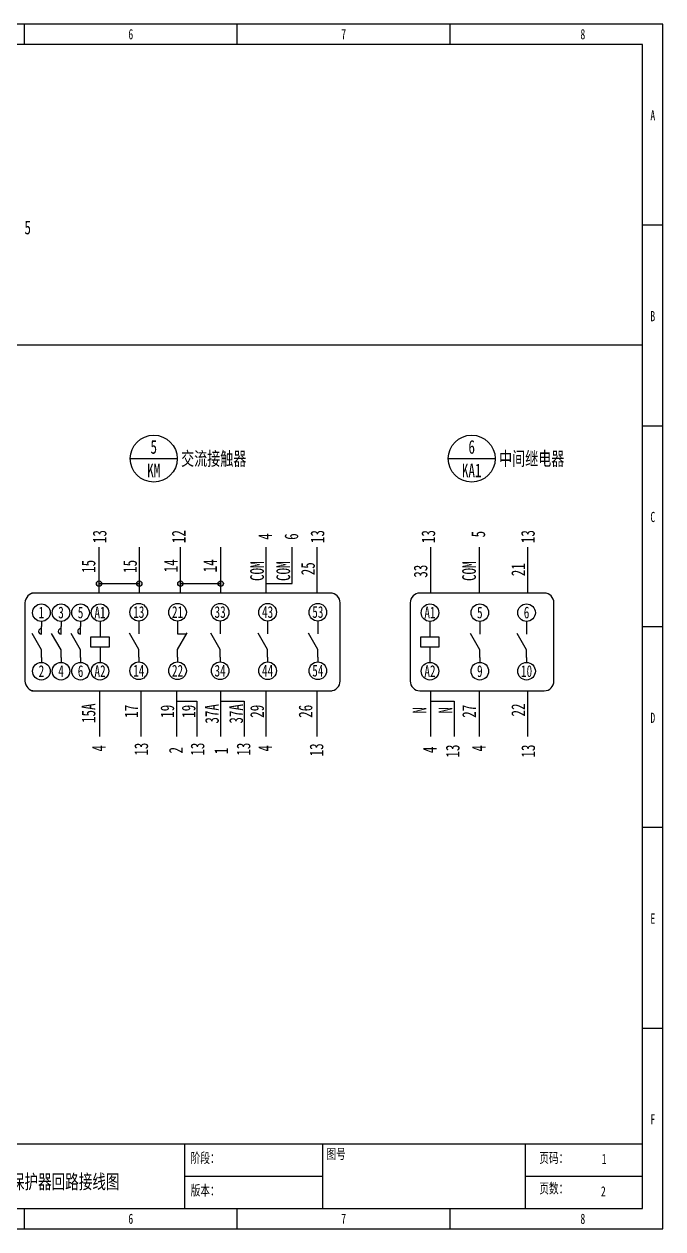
# Model space of a CAD drawing. Header units: millimetres. Extents: x 401220 to 2750366, y -101310 to 943175.
# Drawn here: x 1216088 to 1239272, y 334501 to 378199 of the extents above; entities that cross this region are included whole.
import ezdxf
from ezdxf.enums import TextEntityAlignment as Align

# ---------------------------------------------------------------- set-up
doc = ezdxf.new("R2010")
doc.units = ezdxf.units.MM
doc.styles.add('IDQSTYLE', font='NSimSun.ttf', dxfattribs={"width": 0.7})

msp = doc.modelspace()

# ---------------------------------------------------------------- hatches: boundary and pattern name
h = msp.add_hatch(color=256)
h.dxf.hatch_style = 1
h.paths.add_polyline_path([(1218807.13538, 358001.22076), (1218807.13538, 357905.3073), (1218903.04884, 357905.3073, 0.4142135624)])
h.paths.add_polyline_path([(1218903.04884, 357905.3073), (1218807.13538, 357905.3073), (1218807.13538, 357809.39384, 0.4142135624)])
h.paths.add_polyline_path([(1218807.13538, 357905.3073), (1218807.13538, 358001.22076, 0.4142135624), (1218711.22192, 357905.3073, 0.4142135624), (1218807.13538, 357809.39384)])
h.paths.add_polyline_path([(1220269.95083, 358001.22076, 0.4142135624), (1220174.03737, 357905.3073), (1220269.95083, 357905.3073)])
h.paths.add_polyline_path([(1220269.95083, 357905.3073), (1220174.03737, 357905.3073, 0.4142135624), (1220269.95083, 357809.39384)])
h.paths.add_polyline_path([(1220365.86429, 357905.3073, 0.4142135624), (1220269.95083, 358001.22076), (1220269.95083, 357809.39384, 0.4142135624)])
h = msp.add_hatch(color=256)
h.dxf.hatch_style = 1
h.paths.add_polyline_path([(1221761.68599, 358001.22076), (1221761.68599, 357905.3073), (1221857.59945, 357905.3073, 0.4142135624)])
h.paths.add_polyline_path([(1221857.59945, 357905.3073), (1221761.68599, 357905.3073), (1221761.68599, 357809.39384, 0.4142135624)])
h.paths.add_polyline_path([(1221761.68599, 357905.3073), (1221761.68599, 358001.22076, 0.4142135624), (1221665.77252, 357905.3073, 0.4142135624), (1221761.68599, 357809.39384)])
h.paths.add_polyline_path([(1223224.50144, 358001.22076, 0.4142135624), (1223128.58798, 357905.3073), (1223224.50144, 357905.3073)])
h.paths.add_polyline_path([(1223224.50144, 357905.3073), (1223128.58798, 357905.3073, 0.4142135624), (1223224.50144, 357809.39384)])
h.paths.add_polyline_path([(1223320.4149, 357905.3073, 0.4142135624), (1223224.50144, 358001.22076), (1223224.50144, 357809.39384, 0.4142135624)])

# ---------------------------------------------------------------- linework, layer by layer
at = {"ltscale": 4}
for p, q in [((1216098.1138, 377463.75772), (1216098.1138, 378199.42319)), ((1223822.60118, 377463.75772), (1223822.60118, 378199.42319)), ((1231547.08856, 377463.75772), (1231547.08856, 378199.42319)), ((1238535.91048, 370916.33509), (1239271.57594, 370916.33509)), ((1238535.91048, 363633.24698), (1239271.57594, 363633.24698)), ((1238535.91048, 356350.15888), (1239271.57594, 356350.15888)), ((1238535.91048, 349067.07078), (1239271.57594, 349067.07078)), ((1238535.91048, 341783.98268), (1239271.57594, 341783.98268)), ((1180271.20566, 337590.68953), (1238535.91048, 337590.68953)), ((1221909.87097, 337590.68953), (1221909.87097, 335236.56004)), ((1226912.39613, 337590.68953), (1226912.39613, 335236.56004)), ((1234269.05078, 337590.68953), (1234269.05078, 335236.56004)), ((1221909.87097, 336413.62479), (1226912.39613, 336413.62479)), ((1234269.05078, 336413.62479), (1238535.91048, 336413.62479)), ((1216098.1138, 334500.89458), (1216098.1138, 335236.56004)), ((1223822.60118, 334500.89458), (1223822.60118, 335236.56004)), ((1231547.08856, 334500.89458), (1231547.08856, 335236.56004))]:
    msp.add_line(p, q, dxfattribs=at)
for p, q in [((1180271.20566, 366569.92199), (1238535.91048, 366569.92199)), ((1219942.27012, 362439.09252), (1221644.10145, 362439.09252)), ((1231481.38328, 362439.09252), (1233183.21461, 362439.09252)), ((1218807.13538, 357563.63296), (1218807.13538, 359225.17346)), ((1220273.03226, 357563.63296), (1220273.03226, 359225.17346)), ((1221761.68599, 357563.63296), (1221761.68599, 359225.17346)), ((1223224.50144, 357563.63296), (1223224.50144, 359225.17346)), ((1224870.90025, 357563.63296), (1224870.90025, 359225.17346)), ((1225816.26307, 357905.3073), (1225816.26307, 359225.17346)), ((1226718.89905, 357563.63296), (1226718.89905, 359225.17346)), ((1230850.4822, 357563.63296), (1230850.4822, 359225.17346)), ((1232620.64224, 357563.63296), (1232620.64224, 359225.17346)), ((1234364.63698, 357563.63296), (1234364.63698, 359225.17346)), ((1218807.13538, 357905.3073), (1220269.95083, 357905.3073)), ((1221761.68599, 357905.3073), (1223224.50144, 357905.3073)), ((1224870.90025, 357905.3073), (1225816.26307, 357905.3073)), ((1221761.68599, 357563.63296), (1216357.05603, 357563.63296)), ((1223604.41145, 357563.63296), (1218199.78149, 357563.63296)), ((1225604.25706, 357563.63296), (1220199.62711, 357563.63296)), ((1227202.5264, 357563.63296), (1221797.89645, 357563.63296)), ((1234963.78412, 357563.63296), (1230454.08213, 357563.63296)), ((1216121.23395, 357209.08476), (1216121.23395, 354372.69921)), ((1227557.0746, 354372.69921), (1227557.0746, 357209.08476)), ((1230099.53394, 357209.08476), (1230099.53394, 354372.69921)), ((1235318.33231, 354372.69921), (1235318.33231, 357209.08476)), ((1216717.0255, 356072.07785), (1216717.02552, 356355.7164)), ((1216717.02552, 356532.17258), (1216717.02552, 356355.7164)), ((1217428.63907, 356072.07785), (1217428.63909, 356355.7164)), ((1217428.63909, 356532.17258), (1217428.63909, 356355.7164)), ((1218137.73545, 356072.07785), (1218137.73548, 356355.7164)), ((1218137.73548, 356532.17258), (1218137.73548, 356355.7164)), ((1218844.31468, 356355.7164), (1218844.31465, 355958.62243)), ((1218844.31468, 356532.17258), (1218844.31468, 356355.7164)), ((1220249.73974, 356371.68037), (1220249.73972, 356088.04181)), ((1220249.73974, 356548.13654), (1220249.73974, 356371.68037)), ((1221657.18602, 356371.68037), (1221657.186, 356088.04181)), ((1221657.18602, 356548.13654), (1221657.18602, 356371.68037)), ((1223202.97495, 356371.68037), (1223202.97492, 356088.04181)), ((1223202.97495, 356548.13654), (1223202.97495, 356371.68037)), ((1224925.16409, 356371.68037), (1224925.16406, 356088.04181)), ((1224925.16409, 356548.13654), (1224925.16409, 356371.68037)), ((1226748.43456, 356371.68037), (1226748.43454, 356088.04181)), ((1226748.43456, 356548.13654), (1226748.43456, 356371.68037)), ((1230817.07727, 356355.7164), (1230817.07724, 355958.62243)), ((1230817.07727, 356532.17258), (1230817.07727, 356355.7164)), ((1232626.51881, 356355.7164), (1232626.51879, 356072.07785)), ((1232626.51881, 356532.17258), (1232626.51881, 356355.7164)), ((1234322.95447, 356355.71625), (1234322.95444, 356072.0777)), ((1234322.95447, 356532.17258), (1234322.95447, 356355.7164)), ((1216717.02545, 355504.80074), (1216376.65923, 356094.33243)), ((1217428.63902, 355504.80074), (1217088.2728, 356094.33243)), ((1218137.73541, 355504.80074), (1217797.36919, 356094.33243)), ((1218503.94838, 355958.62245), (1218503.94836, 355618.25619)), ((1219184.68092, 355958.6224), (1218503.94838, 355958.62245)), ((1219184.68089, 355618.25613), (1219184.68092, 355958.6224)), ((1220249.73967, 355520.7647), (1219909.37346, 356110.29639)), ((1221657.18596, 355520.7647), (1222003.22504, 356120.12187)), ((1221657.186, 356088.04181), (1221984.70359, 356088.04178)), ((1223202.97488, 355520.7647), (1222862.60866, 356110.29639)), ((1224925.16402, 355520.7647), (1224584.7978, 356110.29639)), ((1226748.4345, 355520.7647), (1226408.06828, 356110.29639)), ((1230476.71097, 355958.62245), (1230476.71094, 355618.25619)), ((1231157.4435, 355958.6224), (1230476.71097, 355958.62245)), ((1231157.44348, 355618.25613), (1231157.4435, 355958.6224)), ((1232626.51874, 355504.80074), (1232286.15252, 356094.33243)), ((1234322.9544, 355504.80059), (1233982.58818, 356094.33228)), ((1216717.02543, 355221.16218), (1216717.02545, 355504.80074)), ((1217428.639, 355221.16218), (1217428.63902, 355504.80074)), ((1218137.73539, 355221.16218), (1218137.73541, 355504.80074)), ((1218503.94836, 355618.25619), (1219184.68089, 355618.25613)), ((1218844.31462, 355618.25616), (1218844.31459, 355221.16218)), ((1220249.73965, 355237.12615), (1220249.73967, 355520.7647)), ((1221657.18593, 355237.12615), (1221657.18596, 355520.7647)), ((1223202.97486, 355237.12615), (1223202.97488, 355520.7647)), ((1224925.164, 355237.12615), (1224925.16402, 355520.7647)), ((1226748.43447, 355237.12615), (1226748.4345, 355520.7647)), ((1230476.71094, 355618.25619), (1231157.44348, 355618.25613)), ((1230817.07721, 355618.25616), (1230817.07718, 355221.16218)), ((1232626.51872, 355221.16218), (1232626.51874, 355504.80074)), ((1234322.95438, 355221.16203), (1234322.9544, 355504.80059)), ((1216717.02552, 355221.16218), (1216717.02552, 355047.61855)), ((1217428.63909, 355221.16218), (1217428.63909, 355047.61855)), ((1218137.73548, 355221.16218), (1218137.73548, 355047.61855)), ((1218844.31468, 355221.16218), (1218844.31468, 355047.61855)), ((1220249.73974, 355237.12615), (1220249.73974, 355063.58251)), ((1221657.18602, 355237.12615), (1221657.18602, 355063.58251)), ((1223202.97495, 355237.12615), (1223202.97495, 355063.58251)), ((1224925.16409, 355237.12615), (1224925.16409, 355063.58251)), ((1226748.43456, 355237.12615), (1226748.43456, 355063.58251)), ((1230817.07727, 355221.16218), (1230817.07727, 355047.61855)), ((1232626.51881, 355221.16218), (1232626.51881, 355047.61855)), ((1234322.95447, 355221.16218), (1234322.95447, 355047.61855)), ((1216357.05603, 354018.15102), (1221831.29744, 354018.15102)), ((1218199.78149, 354018.15102), (1223674.0229, 354018.15102)), ((1218841.54261, 352356.61052), (1218841.54261, 354018.15102)), ((1220199.62711, 354018.15102), (1225673.86851, 354018.15102)), ((1220333.27725, 352356.61052), (1220333.27725, 354018.15102)), ((1221637.18613, 352356.61052), (1221637.18613, 354018.15102)), ((1221797.89645, 354018.15102), (1227272.13786, 354018.15102)), ((1223224.50144, 352356.61052), (1223224.50144, 354018.15102)), ((1224870.90025, 352356.61052), (1224870.90025, 354018.15102)), ((1226718.89905, 352356.61052), (1226718.89905, 354018.15102)), ((1230454.08213, 354018.15102), (1234963.78412, 354018.15102)), ((1230850.4822, 352356.61052), (1230850.4822, 354018.15102)), ((1232620.64224, 352356.61052), (1232620.64224, 354018.15102)), ((1234364.63698, 352356.61052), (1234364.63698, 354018.15102)), ((1221637.18613, 353642.8318), (1222357.30189, 353642.8318)), ((1222357.30189, 353642.8318), (1222357.30189, 352356.61052)), ((1223224.50144, 353642.8318), (1224069.08471, 353642.8318)), ((1224069.08471, 353642.8318), (1224069.08471, 352356.61052)), ((1230850.4822, 353642.8318), (1231695.06547, 353642.8318)), ((1231695.06547, 353642.8318), (1231695.06547, 352356.61052))]:
    msp.add_line(p, q)
for points in [[(1178652.74164, 334500.89458), (1239271.57594, 334500.89458), (1239271.57594, 378199.42319), (1178652.74164, 378199.42319)], [(1180271.20566, 335236.56004), (1238535.91048, 335236.56004), (1238535.91048, 377463.75772), (1180271.20566, 377463.75772)]]:
    msp.add_lwpolyline(points, close=True, dxfattribs=at)
for centre, radius in [((1220793.18579, 362439.09252), 850.91567), ((1232332.29895, 362439.09252), 850.91567), ((1218807.13538, 357905.3073), 95.91346), ((1220269.95083, 357905.3073), 95.91346), ((1221761.68599, 357905.3073), 95.91346), ((1223224.50144, 357905.3073), 95.91346), ((1216717.02552, 356851.26595), 319.09337), ((1217428.63909, 356851.26595), 319.09337), ((1218137.73548, 356851.26595), 319.09337), ((1218844.31468, 356851.26595), 319.09337), ((1220249.73974, 356867.22991), 319.09337), ((1221657.18602, 356867.22991), 319.09337), ((1223202.97495, 356867.22991), 319.09337), ((1224925.16409, 356867.22991), 319.09337), ((1226748.43456, 356867.22991), 319.09337), ((1230817.07727, 356851.26595), 319.09337), ((1232626.51881, 356851.26595), 319.09337), ((1234322.95447, 356851.26595), 319.09337), ((1216717.02552, 354728.52517), 319.09337), ((1217428.63909, 354728.52517), 319.09337), ((1218137.73548, 354728.52517), 319.09337), ((1218844.31468, 354728.52517), 319.09337), ((1220249.73974, 354744.48914), 319.09337), ((1221657.18602, 354744.48914), 319.09337), ((1223202.97495, 354744.48914), 319.09337), ((1224925.16409, 354744.48914), 319.09337), ((1226748.43456, 354744.48914), 319.09337), ((1230817.07727, 354728.52517), 319.09337), ((1232626.51881, 354728.52517), 319.09337), ((1234322.95447, 354728.52517), 319.09337)]:
    msp.add_circle(centre, radius)
for centre, radius, start, end in [((1216475.78214, 357209.08476), 354.54819, 90, 180), ((1227202.5264, 357209.08476), 354.54819, 0, 90), ((1230454.08213, 357209.08476), 354.54819, 90, 180), ((1234963.78412, 357209.08476), 354.54819, 0, 90), ((1216717.02551, 356174.18773), 102.10988, 89.99999539, 269.99999539), ((1217428.63907, 356174.18773), 102.10988, 89.99999539, 269.99999539), ((1218137.73546, 356174.18773), 102.10988, 89.99999539, 269.99999539), ((1216475.78214, 354372.69921), 354.54819, 180, 270), ((1227202.5264, 354372.69921), 354.54819, 270, 0), ((1230454.08213, 354372.69921), 354.54819, 180, 270), ((1234963.78412, 354372.69921), 354.54819, 270, 0)]:
    msp.add_arc(centre, radius, start, end)

# ---------------------------------------------------------------- texts
at = {"style": 'IDQSTYLE', "width": 0.7}
for s, p in [('6', (1219960.35749, 377537.32427)), ('7', (1227684.84487, 377537.32427)), ('8', (1236365.69736, 377537.32427)), ('A', (1238903.74321, 374594.66241)), ('B', (1238903.74321, 367311.57431)), ('C', (1238903.74321, 360028.48621)), ('D', (1238903.74321, 352745.3981)), ('E', (1238903.74321, 345462.31)), ('F', (1238903.74321, 338179.2219)), ('6', (1219960.35749, 334574.46112)), ('7', (1227684.84487, 334574.46112)), ('8', (1236365.69736, 334574.46112))]:
    msp.add_text(s, height=368.5684, dxfattribs=at).set_placement(p, align=Align.BOTTOM_CENTER)
for s, height, p in [('5', 496.36747, (1216219.00026, 370575.49798)), ('1', 425.45783, (1216717.02552, 356646.49328)), ('3', 425.45783, (1217428.63909, 356646.49328)), ('5', 425.45783, (1218137.73548, 356646.49328)), ('A1', 425.457833, (1218844.31468, 356646.49328)), ('13', 425.457833, (1220249.73974, 356662.45725)), ('21', 425.457833, (1221657.18602, 356662.45725)), ('33', 425.457833, (1223202.97495, 356662.45725)), ('43', 425.457833, (1224925.16409, 356662.45725)), ('53', 425.457833, (1226748.43456, 356662.45725)), ('A1', 425.457833, (1230817.07727, 356646.49328)), ('5', 425.45783, (1232626.51881, 356646.49328)), ('6', 425.45783, (1234322.95447, 356646.49328)), ('2', 425.45783, (1216717.02552, 354519.9273)), ('4', 425.45783, (1217428.63909, 354519.9273)), ('6', 425.45783, (1218137.73548, 354519.9273)), ('A2', 425.457833, (1218844.31468, 354519.9273)), ('14', 425.457833, (1220249.73974, 354535.89127)), ('22', 425.457833, (1221657.18602, 354535.89127)), ('34', 425.457833, (1223202.97495, 354535.89127)), ('44', 425.457833, (1224925.16409, 354535.89127)), ('54', 425.457833, (1226748.43456, 354535.89127)), ('A2', 425.457833, (1230817.07727, 354519.9273)), ('9', 425.45783, (1232626.51881, 354519.9273)), ('10', 425.457833, (1234322.95447, 354519.9273)), ('1', 368.5684, (1237138.1461, 336855.02406)), ('2', 368.5684, (1237108.74507, 335677.95932))]:
    msp.add_text(s, height=height, dxfattribs=at).set_placement(p, align=Align.CENTER)
for s, height, p in [('5', 496.36747, (1220793.18579, 362864.55035)), ('6', 496.36747, (1232332.29895, 362864.55035)), ('KM', 496.367471, (1220793.18579, 362013.63469)), ('KA1', 496.367471, (1232332.29895, 362013.63469)), ('马达保护器回路接线图', 515.995757, (1217087.79005, 336214.89212))]:
    msp.add_text(s, height=height, dxfattribs=at).set_placement(p, align=Align.MIDDLE_CENTER)
for s, p in [('交流接触器', (1221785.92073, 362439.09252)), ('中间继电器', (1233325.03389, 362439.09252))]:
    msp.add_text(s, height=496.367471, dxfattribs=at).set_placement(p, align=Align.MIDDLE_LEFT)
for s, height, p in [('13', 496.367471, (1219076.43672, 359611.39159)), ('12', 496.367471, (1221947.1447, 359611.39159)), ('4', 496.36747, (1225088.87432, 359611.39159)), ('6', 496.36747, (1226035.59063, 359611.39159)), ('13', 496.367471, (1226981.14279, 359611.39159)), ('13', 496.367471, (1231006.09363, 359611.39159)), ('5', 496.36747, (1232818.35758, 359700.12726)), ('13', 496.367471, (1234619.30582, 359611.39159)), ('14', 496.367471, (1221658.5314, 358550.06339)), ('14', 496.367471, (1223084.3943, 358550.06339)), ('15', 496.367471, (1218674.69316, 358530.6424)), ('15', 496.367471, (1220178.75192, 358530.6424)), ('COM', 496.367471, (1224790.19661, 358355.27918)), ('COM', 496.367471, (1225741.76356, 358355.27918)), ('25', 496.367471, (1226637.52274, 358444.45848)), ('33', 496.367471, (1230723.52378, 358355.27918)), ('COM', 496.367471, (1232484.91533, 358355.27918)), ('21', 496.367471, (1234267.48318, 358410.14494)), ('15A', 496.367471, (1218674.69316, 353203.99912)), ('37A', 496.367471, (1223152.0714, 353182.92446)), ('37A', 496.367471, (1224028.00065, 353182.92446)), ('22', 496.367471, (1234267.48318, 353321.95289)), ('17', 496.367471, (1220227.77134, 353275.07103)), ('19', 496.367471, (1221534.03155, 353275.07103)), ('19', 496.367471, (1222307.5152, 353275.07103)), ('29', 496.367471, (1224790.19661, 353275.07103)), ('26', 496.367471, (1226548.34344, 353275.07103)), ('N', 496.36747, (1230689.14859, 353310.08296)), ('N', 496.36747, (1231628.29789, 353310.08296)), ('27', 496.367471, (1232484.91533, 353275.07103)), ('4', 496.36747, (1219048.19273, 351932.50254)), ('13', 496.367471, (1220586.97768, 351901.23098)), ('2', 496.36747, (1221842.42993, 351863.49056)), ('13', 496.367471, (1222628.45195, 351901.23098)), ('1', 496.36747, (1223491.26075, 351837.18972)), ('13', 496.367471, (1224297.81716, 351901.23098)), ('4', 496.36747, (1225080.12992, 351932.50254)), ('13', 496.367471, (1226947.89971, 351875.96603)), ('4', 496.36747, (1231061.61733, 351875.96603)), ('13', 496.367471, (1231888.7491, 351832.31855)), ('4', 496.36747, (1232834.54671, 351932.50254)), ('13', 496.367471, (1234628.45737, 351832.31855))]:
    msp.add_text(s, height=height, rotation=89.999998458, dxfattribs=at).set_placement(p, align=Align.CENTER)
for s, p in [('图号', (1227059.52923, 336928.59061)), ('阶段：', (1222130.57061, 336781.45752)), ('页码：', (1234784.01661, 336781.45752)), ('版本：', (1222130.57061, 335604.39277)), ('页数：', (1234784.01661, 335677.95932))]:
    msp.add_text(s, height=368.568398, dxfattribs=at).set_placement(p, align=Align.BOTTOM_LEFT)

doc.saveas('drawing.dxf')
